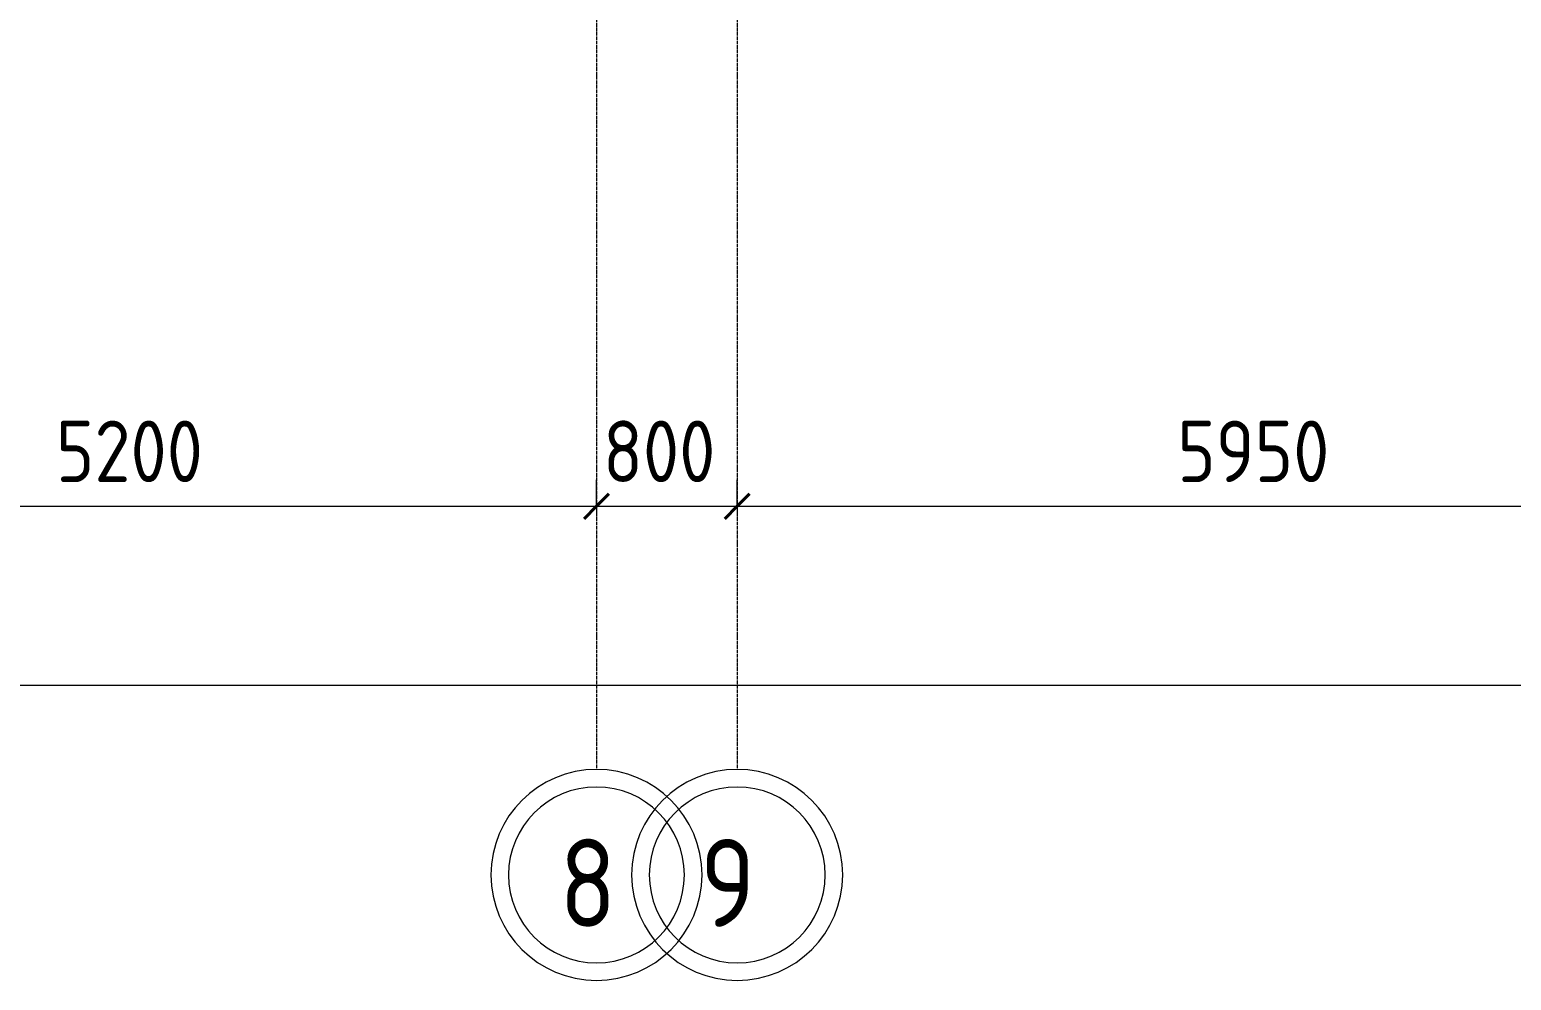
# Model space of a CAD drawing. Header units: millimetres. Extents: x -215207 to 92095, y -30385 to 123050.
# Drawn here: x -186157 to -177734, y -30385 to -24976 of the extents above; entities that cross this region are included whole.
import ezdxf

# ---------------------------------------------------------------- set-up
doc = ezdxf.new("R2010")
doc.units = ezdxf.units.MM
doc.linetypes.add('ADSK_Линия сетки', pattern=[25, 20, -2.5, 0, -2.5])
doc.layers.add('Оси', color=7, linetype='Continuous', lineweight=9)
doc.layers.add('Размеры', color=7, linetype='Continuous', lineweight=9)
doc.styles.add('GOST Common_2', font='GOST_Common.ttf', dxfattribs={"width": 0.9, "height": 90})
doc.styles.add('GOST Common_4', font='GOST_Common.ttf', dxfattribs={"width": 0.9, "height": 3.5})

# ---------------------------------------------------------------- blocks, each defined once
blk = doc.blocks.new('1 этаж 21082025')
at = {"layer": 'Оси', "linetype": 'ADSK_Линия сетки'}
for p, q in [((17000, -29900), (17000, -60626.1)), ((17800, -29900), (17800, -60626.1))]:
    blk.add_line(p, q, dxfattribs=at)
at = {"layer": 'Оси', "lineweight": 20}
for centre, radius, start, end in [((17000, -61226.1), 600, 0, 180), ((17800, -61226.1), 600, 0, 180), ((17000, -61226.1), 500, 0, 180), ((17800, -61226.1), 500, 0, 180), ((17000, -61226.1), 600, 180, 0), ((17000, -61226.1), 500, 180, 0), ((17800, -61226.1), 600, 180, 0), ((17800, -61226.1), 500, 180, 0)]:
    blk.add_arc(centre, radius, start, end, dxfattribs=at)
at = {"layer": 'Размеры', "lineweight": 20}
for p, q in [((17000, -59128.8), (17000, -58978.8)), ((17000, -59128.8), (17000, -58978.8)), ((17800, -59128.8), (17800, -58978.8)), ((17800, -59128.8), (17800, -58978.8)), ((11800, -59128.8), (17000, -59128.8)), ((17000, -59128.8), (17000, -59178.8)), ((17000, -59128.8), (17800, -59128.8)), ((17000, -59128.8), (17000, -59178.8)), ((17800, -59128.8), (17800, -59178.8)), ((17800, -59128.8), (23750, -59128.8)), ((17800, -59128.8), (17800, -59178.8)), ((-7150, -60147), (60750, -60147))]:
    blk.add_line(p, q, dxfattribs=at)
at = {"layer": 'Размеры', "lineweight": 40}
for p, q in [((17000, -59128.8), (16929.3, -59199.5)), ((17000, -59128.8), (16929.3, -59199.5)), ((17000, -59128.8), (17070.7, -59058.1)), ((17000, -59128.8), (17070.7, -59058.1)), ((17800, -59128.8), (17729.3, -59199.5)), ((17800, -59128.8), (17729.3, -59199.5)), ((17800, -59128.8), (17870.7, -59058.1)), ((17800, -59128.8), (17870.7, -59058.1))]:
    blk.add_line(p, q, dxfattribs=at)
at = {"layer": 'Оси', "style": 'GOST Common_2', "width": 0.9}
for s, p in [('8', (16788.9, -61521.5)), ('9', (17588.9, -61521.5))]:
    blk.add_text(s, height=500, dxfattribs=at).set_placement(p)
at = {"layer": 'Размеры', "style": 'GOST Common_4', "width": 0.9}
for s, p in [('5200', (13927, -58991.4)), ('800', (17037.4, -58991.4)), ('5950', (20302, -58991.4))]:
    blk.add_text(s, height=350, dxfattribs=at).set_placement(p)

msp = doc.modelspace()

# ---------------------------------------------------------------- block references
msp.add_blockref('1 этаж 21082025', (-199934.8, 31441.4))

doc.saveas('drawing.dxf')
